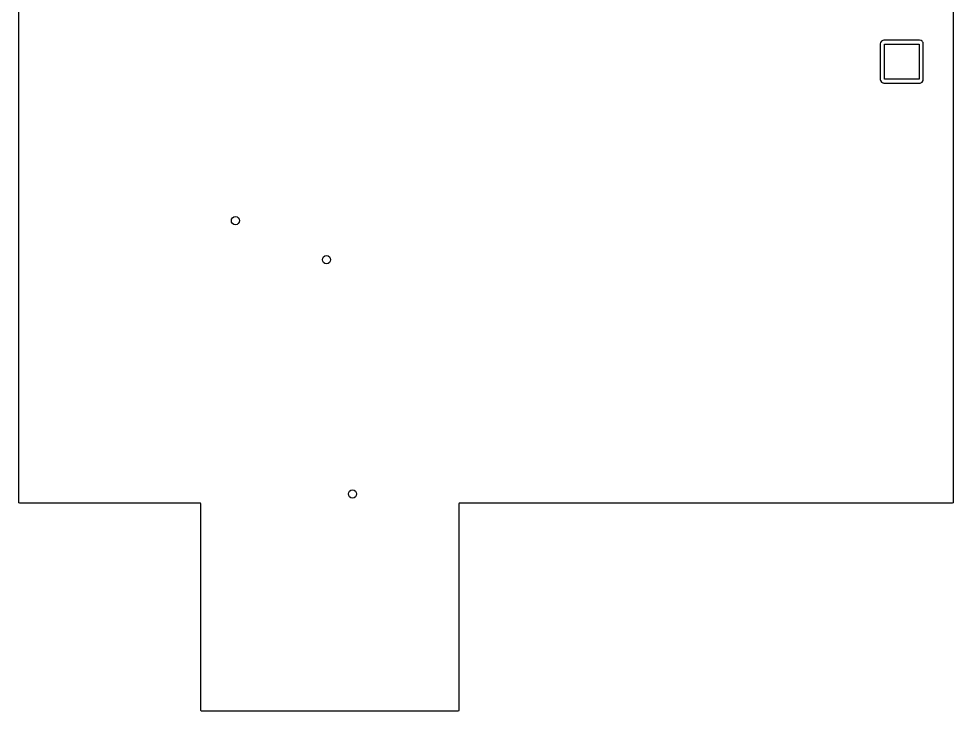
# Model space of a CAD drawing. Extents: x 0.8 to 5.53, y -4.15 to -1.35.
# Drawn here: x 0.802 to 2.598, y -4.148 to -2.818 of the extents above; entities that cross this region are included whole.
import ezdxf

# ---------------------------------------------------------------- set-up
doc = ezdxf.new("R2010")
doc.units = 0
doc.header["$MEASUREMENT"] = 0
doc.layers.add('BLACK', color=7, linetype='CONTINUOUS')

msp = doc.modelspace()

# ---------------------------------------------------------------- linework, layer by layer
at = {"layer": 'BLACK', "linetype": 'CONTINUOUS'}
for p, q in [((2.59801, -1.35392), (2.59801, -3.74608)), ((0.80199, -2.93424), (0.80199, -2.75)), ((2.45812, -2.86346), (2.45766, -2.86576)), ((2.45766, -2.86576), (2.45766, -2.93424)), ((2.45986, -2.86084), (2.45812, -2.86346)), ((2.46247, -2.8591), (2.45986, -2.86084)), ((2.46477, -2.85864), (2.46247, -2.8591)), ((2.53326, -2.85864), (2.46477, -2.85864)), ((2.46477, -2.85864), (2.46477, -2.85864)), ((2.46555, -2.93346), (2.46555, -2.86654)), ((2.46555, -2.86654), (2.53248, -2.86654)), ((2.53248, -2.86654), (2.53248, -2.93346)), ((2.53556, -2.8591), (2.53326, -2.85864)), ((2.53326, -2.85864), (2.53326, -2.85864)), ((2.53622, -2.85954), (2.53556, -2.8591)), ((2.53556, -2.8591), (2.53556, -2.8591)), ((2.53556, -2.8591), (2.53556, -2.8591)), ((2.53817, -2.86084), (2.53622, -2.85954)), ((2.53904, -2.86215), (2.53817, -2.86084)), ((2.53992, -2.86346), (2.53904, -2.86215)), ((2.54037, -2.86576), (2.53992, -2.86346)), ((2.53992, -2.86346), (2.53992, -2.86346)), ((2.54037, -2.93424), (2.54037, -2.86576)), ((2.54037, -2.86576), (2.54037, -2.86576)), ((2.54037, -2.86576), (2.54037, -2.86576)), ((0.80199, -3.74608), (0.80199, -2.93424)), ((2.45766, -2.93424), (2.45812, -2.93654)), ((2.45812, -2.93654), (2.45986, -2.93916)), ((2.45986, -2.93916), (2.46117, -2.94003)), ((2.46117, -2.94003), (2.46247, -2.9409)), ((2.46247, -2.9409), (2.46305, -2.94101)), ((2.46305, -2.94101), (2.46477, -2.94136)), ((2.46477, -2.94136), (2.46477, -2.94136)), ((2.46477, -2.94136), (2.53326, -2.94136)), ((2.53248, -2.93346), (2.46555, -2.93346)), ((2.53326, -2.94136), (2.53464, -2.94108)), ((2.53464, -2.94108), (2.53556, -2.9409)), ((2.53556, -2.9409), (2.53817, -2.93916)), ((2.53817, -2.93916), (2.53992, -2.93654)), ((2.53992, -2.93654), (2.54037, -2.93424)), ((0.80255, -3.74745), (0.80199, -3.74608)), ((0.80392, -3.74801), (0.80255, -3.74745)), ((1.14922, -3.74801), (0.80392, -3.74801)), ((1.14996, -3.74787), (1.14922, -3.74801)), ((1.15, -3.74785), (1.14996, -3.74787)), ((1.1504, -3.74801), (1.15, -3.74785)), ((1.15152, -3.74848), (1.1504, -3.74801)), ((1.15215, -3.75), (1.15152, -3.74848)), ((1.15199, -3.75078), (1.15214, -3.75004)), ((1.15199, -4.14608), (1.15199, -3.75078)), ((1.15214, -3.75003), (1.15215, -3.75)), ((1.15214, -3.75004), (1.15214, -3.75003)), ((1.64848, -3.74848), (1.64785, -3.75)), ((1.64785, -3.75), (1.64786, -3.75004)), ((1.64786, -3.75004), (1.64801, -3.75078)), ((1.64801, -3.75078), (1.64801, -4.14608)), ((1.6496, -3.74801), (1.64848, -3.74848)), ((1.65, -3.74785), (1.6496, -3.74801)), ((1.65004, -3.74787), (1.65, -3.74785)), ((1.65078, -3.74801), (1.65004, -3.74787)), ((2.59608, -3.74801), (1.65078, -3.74801)), ((2.59745, -3.74745), (2.59608, -3.74801)), ((2.59801, -3.74608), (2.59745, -3.74745)), ((1.15255, -4.14745), (1.15199, -4.14608)), ((1.15392, -4.14801), (1.15255, -4.14745)), ((1.64608, -4.14801), (1.15392, -4.14801)), ((1.64745, -4.14745), (1.64608, -4.14801)), ((1.64801, -4.14608), (1.64745, -4.14745))]:
    msp.add_line(p, q, dxfattribs=at)
at = {"layer": 'BLACK'}
for centre in [(1.2185, -3.20551), (1.3935, -3.28051), (1.4435, -3.73051)]:
    msp.add_circle(centre, 0.00787, dxfattribs=at)

doc.saveas('drawing.dxf')
